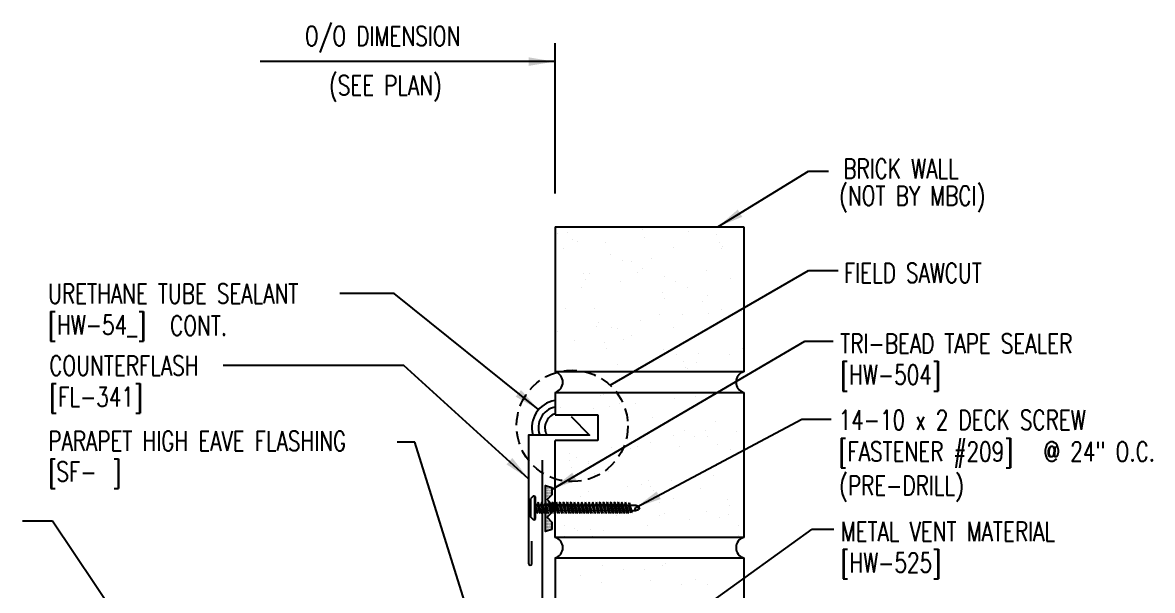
# Model space of a CAD drawing. Header units: inches. Extents: x 4.9 to 41.2, y 6.3 to 41.2.
# Drawn here: x 18.93 to 40.65, y 30.32 to 41.22 of the extents above; entities that cross this region are included whole.
import ezdxf

# ---------------------------------------------------------------- set-up
doc = ezdxf.new("R2010")
doc.units = ezdxf.units.IN
doc.header["$MEASUREMENT"] = 0
doc.linetypes.add('HIDDEN', pattern=[0.375, 0.25, -0.125])
for name, color, linetype in [('DIM', 7, 'Continuous'), ('FASTENER', 9, 'Continuous'), ('SEALANT', 8, 'Continuous'), ('TAPE', 8, 'Continuous'), ('TEXT', 2, 'Continuous'), ('TRIM', 6, 'Continuous'), ('WALL', 7, 'Continuous')]:
    doc.layers.add(name, color=color, linetype=linetype)
doc.styles.add('TEXT1', font='ROMANS.shx', dxfattribs={"width": 0.75, "height": 0.375})
doc.dimstyles.new('DETAIL$7', dxfattribs={"dimscale": 4, "dimtxt": 0.09375, "dimasz": 0.125, "dimexe": 0.0625, "dimexo": 0.125, "dimgap": 0.0625, "dimtad": 1, "dimdec": 4, "dimzin": 3, "dimdsep": 46, "dimlunit": 4, "dimtxsty": 'TEXT1', "dimblk": 'ARCHTICK', "dimcen": 0.0625, "dimclrd": 7, "dimclre": 7, "dimclrt": 2, "dimadec": 0, "dimazin": 0, "dimtfac": 0.59375, "dimtdec": 4, "dimtmove": 0, "dimatfit": 3, "dimfxl": 0, "dimfrac": 2, "dimtolj": 1, "dimtzin": 3, "dimarcsym": 0})

# ---------------------------------------------------------------- blocks, each defined once
blk = doc.blocks.new('*X4')
at = {"color": 0}
for p, q in [((-0.434, 0.135), (-0.434, 0.135)), ((-0.434, 0.123), (-0.434, 0.123)), ((-0.422, 0.141), (-0.422, 0.141)), ((-0.422, 0.129), (-0.422, 0.129)), ((-0.422, 0.117), (-0.422, 0.117)), ((-0.422, 0.105), (-0.422, 0.105)), ((-0.422, 0.094), (-0.422, 0.094)), ((-0.422, 0.082), (-0.422, 0.082)), ((-0.41, 0.135), (-0.41, 0.135)), ((-0.41, 0.123), (-0.41, 0.123)), ((-0.41, 0.111), (-0.41, 0.111)), ((-0.41, 0.1), (-0.41, 0.1)), ((-0.41, 0.088), (-0.41, 0.088)), ((-0.41, 0.076), (-0.41, 0.076)), ((-0.41, 0.064), (-0.41, 0.064)), ((-0.41, 0.053), (-0.41, 0.053)), ((-0.41, 0.041), (-0.41, 0.041)), ((-0.398, 0.141), (-0.398, 0.141)), ((-0.398, 0.129), (-0.398, 0.129)), ((-0.398, 0.117), (-0.398, 0.117)), ((-0.398, 0.105), (-0.398, 0.105)), ((-0.398, 0.094), (-0.398, 0.094)), ((-0.398, 0.082), (-0.398, 0.082)), ((-0.398, 0.07), (-0.398, 0.07)), ((-0.398, 0.059), (-0.398, 0.059)), ((-0.398, 0.047), (-0.398, 0.047)), ((-0.398, 0.035), (-0.398, 0.035)), ((-0.398, 0.023), (-0.398, 0.023)), ((-0.387, 0.135), (-0.387, 0.135)), ((-0.387, 0.123), (-0.387, 0.123)), ((-0.387, 0.111), (-0.387, 0.111)), ((-0.387, 0.1), (-0.387, 0.1)), ((-0.387, 0.088), (-0.387, 0.088)), ((-0.387, 0.076), (-0.387, 0.076)), ((-0.387, 0.064), (-0.387, 0.064)), ((-0.387, 0.053), (-0.387, 0.053)), ((-0.387, 0.041), (-0.387, 0.041)), ((-0.387, 0.029), (-0.387, 0.029)), ((-0.375, 0.141), (-0.375, 0.141)), ((-0.375, 0.129), (-0.375, 0.129)), ((-0.375, 0.117), (-0.375, 0.117)), ((-0.375, 0.105), (-0.375, 0.105)), ((-0.375, 0.094), (-0.375, 0.094)), ((-0.375, 0.082), (-0.375, 0.082)), ((-0.375, 0.07), (-0.375, 0.07)), ((-0.375, 0.059), (-0.375, 0.059)), ((-0.375, 0.047), (-0.375, 0.047)), ((-0.375, 0.035), (-0.375, 0.035)), ((-0.375, 0.023), (-0.375, 0.023)), ((-0.363, 0.135), (-0.363, 0.135)), ((-0.363, 0.123), (-0.363, 0.123)), ((-0.363, 0.111), (-0.363, 0.111)), ((-0.363, 0.1), (-0.363, 0.1)), ((-0.363, 0.088), (-0.363, 0.088)), ((-0.363, 0.076), (-0.363, 0.076)), ((-0.363, 0.064), (-0.363, 0.064)), ((-0.363, 0.053), (-0.363, 0.053)), ((-0.363, 0.041), (-0.363, 0.041)), ((-0.363, 0.029), (-0.363, 0.029)), ((-0.352, 0.141), (-0.352, 0.141)), ((-0.352, 0.129), (-0.352, 0.129)), ((-0.352, 0.117), (-0.352, 0.117)), ((-0.352, 0.105), (-0.352, 0.105)), ((-0.352, 0.094), (-0.352, 0.094)), ((-0.352, 0.082), (-0.352, 0.082)), ((-0.352, 0.07), (-0.352, 0.07)), ((-0.352, 0.059), (-0.352, 0.059)), ((-0.352, 0.047), (-0.352, 0.047)), ((-0.352, 0.035), (-0.352, 0.035)), ((-0.352, 0.023), (-0.352, 0.023)), ((-0.34, 0.135), (-0.34, 0.135)), ((-0.34, 0.123), (-0.34, 0.123)), ((-0.34, 0.111), (-0.34, 0.111)), ((-0.34, 0.1), (-0.34, 0.1)), ((-0.34, 0.088), (-0.34, 0.088)), ((-0.34, 0.076), (-0.34, 0.076)), ((-0.34, 0.064), (-0.34, 0.064)), ((-0.34, 0.053), (-0.34, 0.053)), ((-0.34, 0.041), (-0.34, 0.041)), ((-0.34, 0.029), (-0.34, 0.029)), ((-0.328, 0.141), (-0.328, 0.141)), ((-0.328, 0.129), (-0.328, 0.129)), ((-0.328, 0.117), (-0.328, 0.117)), ((-0.328, 0.105), (-0.328, 0.105)), ((-0.328, 0.094), (-0.328, 0.094)), ((-0.328, 0.082), (-0.328, 0.082)), ((-0.328, 0.07), (-0.328, 0.07)), ((-0.328, 0.059), (-0.328, 0.059)), ((-0.328, 0.047), (-0.328, 0.047)), ((-0.328, 0.035), (-0.328, 0.035)), ((-0.328, 0.023), (-0.328, 0.023)), ((-0.316, 0.135), (-0.316, 0.135)), ((-0.316, 0.123), (-0.316, 0.123)), ((-0.316, 0.111), (-0.316, 0.111)), ((-0.316, 0.1), (-0.316, 0.1)), ((-0.316, 0.088), (-0.316, 0.088)), ((-0.316, 0.076), (-0.316, 0.076)), ((-0.316, 0.064), (-0.316, 0.064)), ((-0.316, 0.053), (-0.316, 0.053)), ((-0.316, 0.041), (-0.316, 0.041)), ((-0.316, 0.029), (-0.316, 0.029)), ((-0.305, 0.141), (-0.305, 0.141)), ((-0.305, 0.129), (-0.305, 0.129)), ((-0.305, 0.117), (-0.305, 0.117)), ((-0.305, 0.105), (-0.305, 0.105)), ((-0.305, 0.094), (-0.305, 0.094)), ((-0.305, 0.082), (-0.305, 0.082)), ((-0.305, 0.07), (-0.305, 0.07)), ((-0.305, 0.059), (-0.305, 0.059)), ((-0.305, 0.047), (-0.305, 0.047)), ((-0.305, 0.035), (-0.305, 0.035)), ((-0.305, 0.023), (-0.305, 0.023)), ((-0.293, 0.135), (-0.293, 0.135)), ((-0.293, 0.123), (-0.293, 0.123)), ((-0.293, 0.111), (-0.293, 0.111)), ((-0.293, 0.1), (-0.293, 0.1)), ((-0.293, 0.088), (-0.293, 0.088)), ((-0.293, 0.076), (-0.293, 0.076)), ((-0.293, 0.064), (-0.293, 0.064)), ((-0.293, 0.053), (-0.293, 0.053)), ((-0.293, 0.041), (-0.293, 0.041)), ((-0.293, 0.029), (-0.293, 0.029)), ((-0.281, 0.141), (-0.281, 0.141)), ((-0.281, 0.129), (-0.281, 0.129)), ((-0.281, 0.117), (-0.281, 0.117)), ((-0.281, 0.105), (-0.281, 0.105)), ((-0.281, 0.094), (-0.281, 0.094)), ((-0.281, 0.082), (-0.281, 0.082)), ((-0.281, 0.07), (-0.281, 0.07)), ((-0.281, 0.059), (-0.281, 0.059)), ((-0.281, 0.047), (-0.281, 0.047)), ((-0.281, 0.035), (-0.281, 0.035)), ((-0.281, 0.023), (-0.281, 0.023)), ((-0.27, 0.135), (-0.27, 0.135)), ((-0.27, 0.123), (-0.27, 0.123)), ((-0.27, 0.111), (-0.27, 0.111)), ((-0.27, 0.1), (-0.27, 0.1)), ((-0.27, 0.088), (-0.27, 0.088)), ((-0.27, 0.076), (-0.27, 0.076)), ((-0.27, 0.064), (-0.27, 0.064)), ((-0.27, 0.053), (-0.27, 0.053)), ((-0.27, 0.041), (-0.27, 0.041)), ((-0.27, 0.029), (-0.27, 0.029)), ((-0.258, 0.141), (-0.258, 0.141)), ((-0.258, 0.129), (-0.258, 0.129)), ((-0.258, 0.117), (-0.258, 0.117)), ((-0.258, 0.105), (-0.258, 0.105)), ((-0.258, 0.094), (-0.258, 0.094)), ((-0.258, 0.082), (-0.258, 0.082)), ((-0.258, 0.07), (-0.258, 0.07)), ((-0.258, 0.059), (-0.258, 0.059)), ((-0.258, 0.047), (-0.258, 0.047)), ((-0.258, 0.035), (-0.258, 0.035)), ((-0.258, 0.023), (-0.258, 0.023)), ((-0.246, 0.135), (-0.246, 0.135)), ((-0.246, 0.123), (-0.246, 0.123)), ((-0.246, 0.111), (-0.246, 0.111)), ((-0.246, 0.1), (-0.246, 0.1)), ((-0.246, 0.088), (-0.246, 0.088)), ((-0.246, 0.076), (-0.246, 0.076)), ((-0.246, 0.064), (-0.246, 0.064)), ((-0.246, 0.053), (-0.246, 0.053)), ((-0.246, 0.041), (-0.246, 0.041)), ((-0.234, 0.141), (-0.234, 0.141)), ((-0.234, 0.129), (-0.234, 0.129)), ((-0.234, 0.117), (-0.234, 0.117)), ((-0.234, 0.105), (-0.234, 0.105)), ((-0.234, 0.094), (-0.234, 0.094)), ((-0.234, 0.082), (-0.234, 0.082)), ((-0.234, 0.07), (-0.234, 0.07)), ((-0.234, 0.059), (-0.234, 0.059)), ((-0.234, 0.047), (-0.234, 0.047)), ((-0.223, 0.135), (-0.223, 0.135)), ((-0.223, 0.123), (-0.223, 0.123)), ((-0.223, 0.111), (-0.223, 0.111)), ((-0.223, 0.1), (-0.223, 0.1)), ((-0.223, 0.088), (-0.223, 0.088)), ((-0.223, 0.076), (-0.223, 0.076)), ((-0.223, 0.064), (-0.223, 0.064)), ((-0.211, 0.141), (-0.211, 0.141)), ((-0.211, 0.129), (-0.211, 0.129)), ((-0.211, 0.117), (-0.211, 0.117)), ((-0.211, 0.105), (-0.211, 0.105)), ((-0.211, 0.094), (-0.211, 0.094)), ((-0.211, 0.082), (-0.211, 0.082)), ((-0.211, 0.07), (-0.211, 0.07)), ((-0.199, 0.135), (-0.199, 0.135)), ((-0.199, 0.123), (-0.199, 0.123)), ((-0.199, 0.111), (-0.199, 0.111)), ((-0.199, 0.1), (-0.199, 0.1)), ((-0.199, 0.088), (-0.199, 0.088)), ((-0.188, 0.141), (-0.188, 0.141)), ((-0.188, 0.129), (-0.188, 0.129)), ((-0.188, 0.117), (-0.188, 0.117)), ((-0.188, 0.105), (-0.188, 0.105)), ((-0.188, 0.094), (-0.188, 0.094)), ((-0.176, 0.135), (-0.176, 0.135)), ((-0.176, 0.123), (-0.176, 0.123)), ((-0.176, 0.111), (-0.176, 0.111)), ((-0.164, 0.141), (-0.164, 0.141)), ((-0.164, 0.129), (-0.164, 0.129)), ((-0.164, 0.117), (-0.164, 0.117)), ((-0.164, 0.105), (-0.164, 0.105)), ((-0.152, 0.135), (-0.152, 0.135)), ((-0.152, 0.123), (-0.152, 0.123)), ((-0.152, 0.111), (-0.152, 0.111)), ((-0.152, 0.1), (-0.152, 0.1)), ((-0.141, 0.141), (-0.141, 0.141)), ((-0.141, 0.129), (-0.141, 0.129)), ((-0.141, 0.117), (-0.141, 0.117)), ((-0.141, 0.105), (-0.141, 0.105)), ((-0.141, 0.094), (-0.141, 0.094)), ((-0.141, 0.082), (-0.141, 0.082)), ((-0.129, 0.135), (-0.129, 0.135)), ((-0.129, 0.123), (-0.129, 0.123)), ((-0.129, 0.111), (-0.129, 0.111)), ((-0.129, 0.1), (-0.129, 0.1)), ((-0.129, 0.088), (-0.129, 0.088)), ((-0.129, 0.076), (-0.129, 0.076)), ((-0.117, 0.141), (-0.117, 0.141)), ((-0.117, 0.129), (-0.117, 0.129)), ((-0.117, 0.117), (-0.117, 0.117)), ((-0.117, 0.105), (-0.117, 0.105)), ((-0.117, 0.094), (-0.117, 0.094)), ((-0.117, 0.082), (-0.117, 0.082)), ((-0.117, 0.07), (-0.117, 0.07)), ((-0.117, 0.059), (-0.117, 0.059)), ((-0.105, 0.135), (-0.105, 0.135)), ((-0.105, 0.123), (-0.105, 0.123)), ((-0.105, 0.111), (-0.105, 0.111)), ((-0.105, 0.1), (-0.105, 0.1)), ((-0.105, 0.088), (-0.105, 0.088)), ((-0.105, 0.076), (-0.105, 0.076)), ((-0.105, 0.064), (-0.105, 0.064)), ((-0.105, 0.053), (-0.105, 0.053)), ((-0.094, 0.141), (-0.094, 0.141)), ((-0.094, 0.129), (-0.094, 0.129)), ((-0.094, 0.117), (-0.094, 0.117)), ((-0.094, 0.105), (-0.094, 0.105)), ((-0.094, 0.094), (-0.094, 0.094)), ((-0.094, 0.082), (-0.094, 0.082)), ((-0.094, 0.07), (-0.094, 0.07)), ((-0.094, 0.059), (-0.094, 0.059)), ((-0.094, 0.047), (-0.094, 0.047)), ((-0.094, 0.035), (-0.094, 0.035)), ((-0.082, 0.135), (-0.082, 0.135)), ((-0.082, 0.123), (-0.082, 0.123)), ((-0.082, 0.111), (-0.082, 0.111)), ((-0.082, 0.1), (-0.082, 0.1)), ((-0.082, 0.088), (-0.082, 0.088)), ((-0.082, 0.076), (-0.082, 0.076)), ((-0.082, 0.064), (-0.082, 0.064)), ((-0.082, 0.053), (-0.082, 0.053)), ((-0.082, 0.041), (-0.082, 0.041)), ((-0.082, 0.029), (-0.082, 0.029)), ((-0.07, 0.141), (-0.07, 0.141)), ((-0.07, 0.129), (-0.07, 0.129)), ((-0.07, 0.117), (-0.07, 0.117)), ((-0.07, 0.105), (-0.07, 0.105)), ((-0.07, 0.094), (-0.07, 0.094)), ((-0.07, 0.082), (-0.07, 0.082)), ((-0.07, 0.07), (-0.07, 0.07)), ((-0.07, 0.059), (-0.07, 0.059)), ((-0.07, 0.047), (-0.07, 0.047)), ((-0.07, 0.035), (-0.07, 0.035)), ((-0.07, 0.023), (-0.07, 0.023)), ((-0.059, 0.135), (-0.059, 0.135)), ((-0.059, 0.123), (-0.059, 0.123)), ((-0.059, 0.111), (-0.059, 0.111)), ((-0.059, 0.1), (-0.059, 0.1)), ((-0.059, 0.088), (-0.059, 0.088)), ((-0.059, 0.076), (-0.059, 0.076)), ((-0.059, 0.064), (-0.059, 0.064)), ((-0.059, 0.053), (-0.059, 0.053)), ((-0.059, 0.041), (-0.059, 0.041)), ((-0.059, 0.029), (-0.059, 0.029)), ((-0.047, 0.141), (-0.047, 0.141)), ((-0.047, 0.129), (-0.047, 0.129)), ((-0.047, 0.117), (-0.047, 0.117)), ((-0.047, 0.105), (-0.047, 0.105)), ((-0.047, 0.094), (-0.047, 0.094)), ((-0.047, 0.082), (-0.047, 0.082)), ((-0.047, 0.07), (-0.047, 0.07)), ((-0.047, 0.059), (-0.047, 0.059)), ((-0.047, 0.047), (-0.047, 0.047)), ((-0.047, 0.035), (-0.047, 0.035)), ((-0.047, 0.023), (-0.047, 0.023)), ((-0.035, 0.135), (-0.035, 0.135)), ((-0.035, 0.123), (-0.035, 0.123)), ((-0.035, 0.111), (-0.035, 0.111)), ((-0.035, 0.1), (-0.035, 0.1)), ((-0.035, 0.088), (-0.035, 0.088)), ((-0.035, 0.076), (-0.035, 0.076)), ((-0.035, 0.064), (-0.035, 0.064)), ((-0.035, 0.053), (-0.035, 0.053)), ((-0.035, 0.041), (-0.035, 0.041)), ((-0.035, 0.029), (-0.035, 0.029)), ((-0.023, 0.141), (-0.023, 0.141)), ((-0.023, 0.129), (-0.023, 0.129)), ((-0.023, 0.117), (-0.023, 0.117)), ((-0.023, 0.105), (-0.023, 0.105)), ((-0.023, 0.094), (-0.023, 0.094)), ((-0.023, 0.082), (-0.023, 0.082)), ((-0.023, 0.07), (-0.023, 0.07)), ((-0.023, 0.059), (-0.023, 0.059)), ((-0.023, 0.047), (-0.023, 0.047)), ((-0.023, 0.035), (-0.023, 0.035)), ((-0.023, 0.023), (-0.023, 0.023)), ((-0.012, 0.135), (-0.012, 0.135)), ((-0.012, 0.123), (-0.012, 0.123)), ((-0.012, 0.111), (-0.012, 0.111)), ((-0.012, 0.1), (-0.012, 0.1)), ((-0.012, 0.088), (-0.012, 0.088)), ((-0.012, 0.076), (-0.012, 0.076)), ((-0.012, 0.064), (-0.012, 0.064)), ((-0.012, 0.053), (-0.012, 0.053)), ((-0.012, 0.041), (-0.012, 0.041)), ((-0.012, 0.029), (-0.012, 0.029)), ((0, 0.141), (0, 0.141)), ((0, 0.129), (0, 0.129)), ((0, 0.117), (0, 0.117)), ((0, 0.105), (0, 0.105)), ((0, 0.094), (0, 0.094)), ((0, 0.082), (0, 0.082)), ((0, 0.07), (0, 0.07)), ((0, 0.059), (0, 0.059)), ((0, 0.047), (0, 0.047)), ((0, 0.035), (0, 0.035)), ((0, 0.023), (0, 0.023)), ((0.012, 0.135), (0.012, 0.135)), ((0.012, 0.123), (0.012, 0.123)), ((0.012, 0.111), (0.012, 0.111)), ((0.012, 0.1), (0.012, 0.1)), ((0.012, 0.088), (0.012, 0.088)), ((0.012, 0.076), (0.012, 0.076)), ((0.012, 0.064), (0.012, 0.064)), ((0.012, 0.053), (0.012, 0.053)), ((0.012, 0.041), (0.012, 0.041)), ((0.012, 0.029), (0.012, 0.029)), ((0.023, 0.141), (0.023, 0.141)), ((0.023, 0.129), (0.023, 0.129)), ((0.023, 0.117), (0.023, 0.117)), ((0.023, 0.105), (0.023, 0.105)), ((0.023, 0.094), (0.023, 0.094)), ((0.023, 0.082), (0.023, 0.082)), ((0.023, 0.07), (0.023, 0.07)), ((0.023, 0.059), (0.023, 0.059)), ((0.023, 0.047), (0.023, 0.047)), ((0.023, 0.035), (0.023, 0.035)), ((0.023, 0.023), (0.023, 0.023)), ((0.035, 0.135), (0.035, 0.135)), ((0.035, 0.123), (0.035, 0.123)), ((0.035, 0.111), (0.035, 0.111)), ((0.035, 0.1), (0.035, 0.1)), ((0.035, 0.088), (0.035, 0.088)), ((0.035, 0.076), (0.035, 0.076)), ((0.035, 0.064), (0.035, 0.064)), ((0.035, 0.053), (0.035, 0.053)), ((0.035, 0.041), (0.035, 0.041)), ((0.035, 0.029), (0.035, 0.029)), ((0.047, 0.141), (0.047, 0.141)), ((0.047, 0.129), (0.047, 0.129)), ((0.047, 0.117), (0.047, 0.117)), ((0.047, 0.105), (0.047, 0.105)), ((0.047, 0.094), (0.047, 0.094)), ((0.047, 0.082), (0.047, 0.082)), ((0.047, 0.07), (0.047, 0.07)), ((0.047, 0.059), (0.047, 0.059)), ((0.047, 0.047), (0.047, 0.047)), ((0.047, 0.035), (0.047, 0.035)), ((0.047, 0.023), (0.047, 0.023)), ((0.059, 0.135), (0.059, 0.135)), ((0.059, 0.123), (0.059, 0.123)), ((0.059, 0.111), (0.059, 0.111)), ((0.059, 0.1), (0.059, 0.1)), ((0.059, 0.088), (0.059, 0.088)), ((0.059, 0.076), (0.059, 0.076)), ((0.059, 0.064), (0.059, 0.064)), ((0.059, 0.053), (0.059, 0.053)), ((0.059, 0.041), (0.059, 0.041)), ((0.059, 0.029), (0.059, 0.029)), ((0.07, 0.141), (0.07, 0.141)), ((0.07, 0.129), (0.07, 0.129)), ((0.07, 0.117), (0.07, 0.117)), ((0.07, 0.105), (0.07, 0.105)), ((0.07, 0.094), (0.07, 0.094)), ((0.07, 0.082), (0.07, 0.082)), ((0.07, 0.07), (0.07, 0.07)), ((0.07, 0.059), (0.07, 0.059)), ((0.07, 0.047), (0.07, 0.047)), ((0.07, 0.035), (0.07, 0.035)), ((0.07, 0.023), (0.07, 0.023)), ((0.082, 0.135), (0.082, 0.135)), ((0.082, 0.123), (0.082, 0.123)), ((0.082, 0.111), (0.082, 0.111)), ((0.082, 0.1), (0.082, 0.1)), ((0.082, 0.088), (0.082, 0.088)), ((0.082, 0.076), (0.082, 0.076)), ((0.082, 0.064), (0.082, 0.064)), ((0.082, 0.053), (0.082, 0.053)), ((0.082, 0.041), (0.082, 0.041)), ((0.082, 0.029), (0.082, 0.029)), ((0.094, 0.141), (0.094, 0.141)), ((0.094, 0.129), (0.094, 0.129)), ((0.094, 0.117), (0.094, 0.117)), ((0.094, 0.105), (0.094, 0.105)), ((0.094, 0.094), (0.094, 0.094)), ((0.094, 0.082), (0.094, 0.082)), ((0.094, 0.07), (0.094, 0.07)), ((0.094, 0.059), (0.094, 0.059)), ((0.094, 0.047), (0.094, 0.047)), ((0.094, 0.035), (0.094, 0.035)), ((0.105, 0.135), (0.105, 0.135)), ((0.105, 0.123), (0.105, 0.123)), ((0.105, 0.111), (0.105, 0.111)), ((0.105, 0.1), (0.105, 0.1)), ((0.105, 0.088), (0.105, 0.088)), ((0.105, 0.076), (0.105, 0.076)), ((0.105, 0.064), (0.105, 0.064)), ((0.105, 0.053), (0.105, 0.053)), ((0.117, 0.141), (0.117, 0.141)), ((0.117, 0.129), (0.117, 0.129)), ((0.117, 0.117), (0.117, 0.117)), ((0.117, 0.105), (0.117, 0.105)), ((0.117, 0.094), (0.117, 0.094)), ((0.117, 0.082), (0.117, 0.082)), ((0.117, 0.07), (0.117, 0.07)), ((0.117, 0.059), (0.117, 0.059)), ((0.129, 0.135), (0.129, 0.135)), ((0.129, 0.123), (0.129, 0.123)), ((0.129, 0.111), (0.129, 0.111)), ((0.129, 0.1), (0.129, 0.1)), ((0.129, 0.088), (0.129, 0.088)), ((0.129, 0.076), (0.129, 0.076)), ((0.141, 0.141), (0.141, 0.141)), ((0.141, 0.129), (0.141, 0.129)), ((0.141, 0.117), (0.141, 0.117)), ((0.141, 0.105), (0.141, 0.105)), ((0.141, 0.094), (0.141, 0.094)), ((0.141, 0.082), (0.141, 0.082)), ((0.152, 0.135), (0.152, 0.135)), ((0.152, 0.123), (0.152, 0.123)), ((0.152, 0.111), (0.152, 0.111)), ((0.152, 0.1), (0.152, 0.1)), ((0.164, 0.141), (0.164, 0.141)), ((0.164, 0.129), (0.164, 0.129)), ((0.164, 0.117), (0.164, 0.117)), ((0.164, 0.105), (0.164, 0.105)), ((0.176, 0.135), (0.176, 0.135)), ((0.176, 0.123), (0.176, 0.123)), ((0.176, 0.111), (0.176, 0.111)), ((0.188, 0.141), (0.188, 0.141)), ((0.188, 0.129), (0.188, 0.129)), ((0.188, 0.117), (0.188, 0.117)), ((0.188, 0.105), (0.188, 0.105)), ((0.188, 0.094), (0.188, 0.094)), ((0.199, 0.135), (0.199, 0.135)), ((0.199, 0.123), (0.199, 0.123)), ((0.199, 0.111), (0.199, 0.111)), ((0.199, 0.1), (0.199, 0.1)), ((0.199, 0.088), (0.199, 0.088)), ((0.211, 0.141), (0.211, 0.141)), ((0.211, 0.129), (0.211, 0.129)), ((0.211, 0.117), (0.211, 0.117)), ((0.211, 0.105), (0.211, 0.105)), ((0.211, 0.094), (0.211, 0.094)), ((0.211, 0.082), (0.211, 0.082)), ((0.211, 0.07), (0.211, 0.07)), ((0.223, 0.135), (0.223, 0.135)), ((0.223, 0.123), (0.223, 0.123)), ((0.223, 0.111), (0.223, 0.111)), ((0.223, 0.1), (0.223, 0.1)), ((0.223, 0.088), (0.223, 0.088)), ((0.223, 0.076), (0.223, 0.076)), ((0.223, 0.064), (0.223, 0.064)), ((0.234, 0.141), (0.234, 0.141)), ((0.234, 0.129), (0.234, 0.129)), ((0.234, 0.117), (0.234, 0.117)), ((0.234, 0.105), (0.234, 0.105)), ((0.234, 0.094), (0.234, 0.094)), ((0.234, 0.082), (0.234, 0.082)), ((0.234, 0.07), (0.234, 0.07)), ((0.234, 0.059), (0.234, 0.059)), ((0.234, 0.047), (0.234, 0.047)), ((0.246, 0.135), (0.246, 0.135)), ((0.246, 0.123), (0.246, 0.123)), ((0.246, 0.111), (0.246, 0.111)), ((0.246, 0.1), (0.246, 0.1)), ((0.246, 0.088), (0.246, 0.088)), ((0.246, 0.076), (0.246, 0.076)), ((0.246, 0.064), (0.246, 0.064)), ((0.246, 0.053), (0.246, 0.053)), ((0.246, 0.041), (0.246, 0.041)), ((0.258, 0.141), (0.258, 0.141)), ((0.258, 0.129), (0.258, 0.129)), ((0.258, 0.117), (0.258, 0.117)), ((0.258, 0.105), (0.258, 0.105)), ((0.258, 0.094), (0.258, 0.094)), ((0.258, 0.082), (0.258, 0.082)), ((0.258, 0.07), (0.258, 0.07)), ((0.258, 0.059), (0.258, 0.059)), ((0.258, 0.047), (0.258, 0.047)), ((0.258, 0.035), (0.258, 0.035)), ((0.258, 0.023), (0.258, 0.023)), ((0.27, 0.135), (0.27, 0.135)), ((0.27, 0.123), (0.27, 0.123)), ((0.27, 0.111), (0.27, 0.111)), ((0.27, 0.1), (0.27, 0.1)), ((0.27, 0.088), (0.27, 0.088)), ((0.27, 0.076), (0.27, 0.076)), ((0.27, 0.064), (0.27, 0.064)), ((0.27, 0.053), (0.27, 0.053)), ((0.27, 0.041), (0.27, 0.041)), ((0.27, 0.029), (0.27, 0.029)), ((0.281, 0.141), (0.281, 0.141)), ((0.281, 0.129), (0.281, 0.129)), ((0.281, 0.117), (0.281, 0.117)), ((0.281, 0.105), (0.281, 0.105)), ((0.281, 0.094), (0.281, 0.094)), ((0.281, 0.082), (0.281, 0.082)), ((0.281, 0.07), (0.281, 0.07)), ((0.281, 0.059), (0.281, 0.059)), ((0.281, 0.047), (0.281, 0.047)), ((0.281, 0.035), (0.281, 0.035)), ((0.281, 0.023), (0.281, 0.023)), ((0.293, 0.135), (0.293, 0.135)), ((0.293, 0.123), (0.293, 0.123)), ((0.293, 0.111), (0.293, 0.111)), ((0.293, 0.1), (0.293, 0.1)), ((0.293, 0.088), (0.293, 0.088)), ((0.293, 0.076), (0.293, 0.076)), ((0.293, 0.064), (0.293, 0.064)), ((0.293, 0.053), (0.293, 0.053)), ((0.293, 0.041), (0.293, 0.041)), ((0.293, 0.029), (0.293, 0.029)), ((0.305, 0.141), (0.305, 0.141)), ((0.305, 0.129), (0.305, 0.129)), ((0.305, 0.117), (0.305, 0.117)), ((0.305, 0.105), (0.305, 0.105)), ((0.305, 0.094), (0.305, 0.094)), ((0.305, 0.082), (0.305, 0.082)), ((0.305, 0.07), (0.305, 0.07)), ((0.305, 0.059), (0.305, 0.059)), ((0.305, 0.047), (0.305, 0.047)), ((0.305, 0.035), (0.305, 0.035)), ((0.305, 0.023), (0.305, 0.023)), ((0.316, 0.135), (0.316, 0.135)), ((0.316, 0.123), (0.316, 0.123)), ((0.316, 0.111), (0.316, 0.111)), ((0.316, 0.1), (0.316, 0.1)), ((0.316, 0.088), (0.316, 0.088)), ((0.316, 0.076), (0.316, 0.076)), ((0.316, 0.064), (0.316, 0.064)), ((0.316, 0.053), (0.316, 0.053)), ((0.316, 0.041), (0.316, 0.041)), ((0.316, 0.029), (0.316, 0.029)), ((0.328, 0.141), (0.328, 0.141)), ((0.328, 0.129), (0.328, 0.129)), ((0.328, 0.117), (0.328, 0.117)), ((0.328, 0.105), (0.328, 0.105)), ((0.328, 0.094), (0.328, 0.094)), ((0.328, 0.082), (0.328, 0.082)), ((0.328, 0.07), (0.328, 0.07)), ((0.328, 0.059), (0.328, 0.059)), ((0.328, 0.047), (0.328, 0.047)), ((0.328, 0.035), (0.328, 0.035)), ((0.328, 0.023), (0.328, 0.023)), ((0.34, 0.135), (0.34, 0.135)), ((0.34, 0.123), (0.34, 0.123)), ((0.34, 0.111), (0.34, 0.111)), ((0.34, 0.1), (0.34, 0.1)), ((0.34, 0.088), (0.34, 0.088)), ((0.34, 0.076), (0.34, 0.076)), ((0.34, 0.064), (0.34, 0.064)), ((0.34, 0.053), (0.34, 0.053)), ((0.34, 0.041), (0.34, 0.041)), ((0.34, 0.029), (0.34, 0.029)), ((0.352, 0.141), (0.352, 0.141)), ((0.352, 0.129), (0.352, 0.129)), ((0.352, 0.117), (0.352, 0.117)), ((0.352, 0.105), (0.352, 0.105)), ((0.352, 0.094), (0.352, 0.094)), ((0.352, 0.082), (0.352, 0.082)), ((0.352, 0.07), (0.352, 0.07)), ((0.352, 0.059), (0.352, 0.059)), ((0.352, 0.047), (0.352, 0.047)), ((0.352, 0.035), (0.352, 0.035)), ((0.352, 0.023), (0.352, 0.023)), ((0.363, 0.135), (0.363, 0.135)), ((0.363, 0.123), (0.363, 0.123)), ((0.363, 0.111), (0.363, 0.111)), ((0.363, 0.1), (0.363, 0.1)), ((0.363, 0.088), (0.363, 0.088)), ((0.363, 0.076), (0.363, 0.076)), ((0.363, 0.064), (0.363, 0.064)), ((0.363, 0.053), (0.363, 0.053)), ((0.363, 0.041), (0.363, 0.041)), ((0.363, 0.029), (0.363, 0.029)), ((0.375, 0.141), (0.375, 0.141)), ((0.375, 0.129), (0.375, 0.129)), ((0.375, 0.117), (0.375, 0.117)), ((0.375, 0.105), (0.375, 0.105)), ((0.375, 0.094), (0.375, 0.094)), ((0.375, 0.082), (0.375, 0.082)), ((0.375, 0.07), (0.375, 0.07)), ((0.375, 0.059), (0.375, 0.059)), ((0.375, 0.047), (0.375, 0.047)), ((0.375, 0.035), (0.375, 0.035)), ((0.375, 0.023), (0.375, 0.023)), ((0.387, 0.135), (0.387, 0.135)), ((0.387, 0.123), (0.387, 0.123)), ((0.387, 0.111), (0.387, 0.111)), ((0.387, 0.1), (0.387, 0.1)), ((0.387, 0.088), (0.387, 0.088)), ((0.387, 0.076), (0.387, 0.076)), ((0.387, 0.064), (0.387, 0.064)), ((0.387, 0.053), (0.387, 0.053)), ((0.387, 0.041), (0.387, 0.041)), ((0.387, 0.029), (0.387, 0.029)), ((0.398, 0.141), (0.398, 0.141)), ((0.398, 0.129), (0.398, 0.129)), ((0.398, 0.117), (0.398, 0.117)), ((0.398, 0.105), (0.398, 0.105)), ((0.398, 0.094), (0.398, 0.094)), ((0.398, 0.082), (0.398, 0.082)), ((0.398, 0.07), (0.398, 0.07)), ((0.398, 0.059), (0.398, 0.059)), ((0.398, 0.047), (0.398, 0.047)), ((0.398, 0.035), (0.398, 0.035)), ((0.398, 0.023), (0.398, 0.023)), ((0.41, 0.135), (0.41, 0.135)), ((0.41, 0.123), (0.41, 0.123)), ((0.41, 0.111), (0.41, 0.111)), ((0.41, 0.1), (0.41, 0.1)), ((0.41, 0.088), (0.41, 0.088)), ((0.41, 0.076), (0.41, 0.076)), ((0.41, 0.064), (0.41, 0.064)), ((0.41, 0.053), (0.41, 0.053)), ((0.41, 0.041), (0.41, 0.041)), ((0.422, 0.141), (0.422, 0.141)), ((0.422, 0.129), (0.422, 0.129)), ((0.422, 0.117), (0.422, 0.117)), ((0.422, 0.105), (0.422, 0.105)), ((0.422, 0.094), (0.422, 0.094)), ((0.422, 0.082), (0.422, 0.082)), ((0.434, 0.135), (0.434, 0.135)), ((0.434, 0.123), (0.434, 0.123))]:
    blk.add_line(p, q, dxfattribs=at)
blk = doc.blocks.new('MB_DBTAP')
at = {"layer": 'TAPE', "color": 9}
blk.add_lwpolyline([(-0.403, 0.018), (-0.442, 0.141), (0.442, 0.141), (0.403, 0.018), (0.26, 0.018), (0.17, 0.109), (0.079, 0.018), (0, 0.018), (-0.079, 0.018), (-0.17, 0.109), (-0.26, 0.018)], close=True, dxfattribs=at)
at = {"layer": 'TAPE', "color": 251}
blk.add_blockref('*X4', (0, 0), dxfattribs=at)
blk = doc.blocks.new('_ArchTick')
at = {"color": 0, "linetype": 'ByBlock', "const_width": 0.15}
blk.add_lwpolyline([(-0.5, -0.5), (0.5, 0.5)], dxfattribs=at)
blk = doc.blocks.new('A$C7D392131')
at = {"layer": 'WALL'}
for p, q in [((-12.651, 0), (-12.651, -2.715)), ((-12.651, 0), (-12.651, -2.786)), ((-9.026, 0), (-9.026, -2.786)), ((-9.026, -2.786), (-12.651, -2.786)), ((-12.651, -3.18), (-9.026, -3.18)), ((-12.651, -3.18), (-12.651, -3.614)), ((-9.026, -3.18), (-9.026, -5.966)), ((-12.651, -3.614), (-11.834, -3.614)), ((-11.834, -3.614), (-11.834, -4.103)), ((-12.651, -5.966), (-12.651, -4.103)), ((-11.834, -4.103), (-12.651, -4.103)), ((-9.026, -5.966), (-12.651, -5.966)), ((-12.651, -6.36), (-9.026, -6.36)), ((-12.651, -6.36), (-12.651, -9.146)), ((-9.026, -6.36), (-9.026, -9.146))]:
    blk.add_line(p, q, dxfattribs=at)
at = {"layer": 'WALL', "linetype": 'Continuous'}
for p, q in [((-12.608, -0.121), (-12.608, -0.121)), ((-12.411, -0.104), (-12.411, -0.104)), ((-10.973, -0.054), (-10.973, -0.054)), ((-10.939, -0.208), (-10.939, -0.208)), ((-10.096, -0.097), (-10.096, -0.097)), ((-9.55, -0.148), (-9.55, -0.148)), ((-9.503, -0.018), (-9.503, -0.018)), ((-12.498, -0.413), (-12.498, -0.413)), ((-12.317, -0.246), (-12.317, -0.246)), ((-12.229, -0.278), (-12.229, -0.278)), ((-11.693, -0.307), (-11.693, -0.307)), ((-10.369, -0.392), (-10.369, -0.392)), ((-9.49, -0.307), (-9.49, -0.307)), ((-9.452, -0.426), (-9.452, -0.426)), ((-9.435, -0.37), (-9.435, -0.37)), ((-11.597, -0.54), (-11.597, -0.54)), ((-11.354, -0.641), (-11.354, -0.641)), ((-10.796, -0.617), (-10.796, -0.617)), ((-11.176, -0.658), (-11.176, -0.658)), ((-10.975, -0.798), (-10.975, -0.798)), ((-9.745, -0.841), (-9.745, -0.841)), ((-12.114, -0.889), (-12.114, -0.889)), ((-12.077, -1.009), (-12.077, -1.009)), ((-11.995, -0.902), (-11.995, -0.902)), ((-11.393, -1.058), (-11.393, -1.058)), ((-11.061, -0.88), (-11.061, -0.88)), ((-10.551, -0.947), (-10.551, -0.947)), ((-10.342, -1.06), (-10.342, -1.06)), ((-9.275, -0.989), (-9.275, -0.989)), ((-12.147, -1.157), (-12.147, -1.157)), ((-10.593, -1.261), (-10.593, -1.261)), ((-10.1, -1.16), (-10.1, -1.16)), ((-10.555, -1.38), (-10.555, -1.38)), ((-9.826, -1.434), (-9.826, -1.434)), ((-9.721, -1.317), (-9.721, -1.317)), ((-12.447, -1.577), (-12.447, -1.577)), ((-11.899, -1.571), (-11.899, -1.571)), ((-10.645, -1.678), (-10.645, -1.678)), ((-10.2, -1.691), (-10.2, -1.691)), ((-9.711, -1.656), (-9.711, -1.656)), ((-9.446, -1.592), (-9.446, -1.592)), ((-9.088, -1.579), (-9.088, -1.579)), ((-9.072, -1.632), (-9.072, -1.632)), ((-11.848, -1.908), (-11.848, -1.908)), ((-11.814, -1.839), (-11.814, -1.839)), ((-11.572, -1.94), (-11.572, -1.94)), ((-11.453, -1.944), (-11.453, -1.944)), ((-11.005, -1.797), (-11.005, -1.797)), ((-10.378, -1.943), (-10.378, -1.943)), ((-9.034, -1.751), (-9.034, -1.751)), ((-12.601, -2.007), (-12.601, -2.007)), ((-11.337, -2.166), (-11.337, -2.166)), ((-11.193, -2.097), (-11.193, -2.097)), ((-12.272, -2.188), (-12.272, -2.188)), ((-11.696, -2.215), (-11.696, -2.215)), ((-11.659, -2.334), (-11.659, -2.334)), ((-10.56, -2.359), (-10.56, -2.359)), ((-9.058, -2.331), (-9.058, -2.331)), ((-10.654, -2.541), (-10.654, -2.541)), ((-10.318, -2.459), (-10.318, -2.459)), ((-10.175, -2.586), (-10.175, -2.586)), ((-9.901, -2.442), (-9.901, -2.442)), ((-9.295, -2.454), (-9.295, -2.454)), ((-12.302, -2.758), (-12.302, -2.758)), ((-11.46, -2.647), (-11.46, -2.647)), ((-10.137, -2.706), (-10.137, -2.706)), ((-10.103, -2.72), (-10.103, -2.72)), ((-9.939, -2.616), (-9.939, -2.616)), ((-11.789, -3.239), (-11.789, -3.239)), ((-11.729, -3.23), (-11.729, -3.23)), ((-9.512, -3.181), (-9.512, -3.181)), ((-12.548, -3.474), (-12.548, -3.474)), ((-11.614, -3.452), (-11.614, -3.452)), ((-11.411, -3.396), (-11.411, -3.396)), ((-11.108, -3.391), (-11.108, -3.391)), ((-10.355, -3.292), (-10.355, -3.292)), ((-9.96, -3.268), (-9.96, -3.268)), ((-11.914, -3.497), (-11.914, -3.497)), ((-11.278, -3.541), (-11.278, -3.541)), ((-11.241, -3.66), (-11.241, -3.66)), ((-10.778, -3.658), (-10.778, -3.658)), ((-10.535, -3.758), (-10.535, -3.758)), ((-9.572, -3.74), (-9.572, -3.74)), ((-10.379, -4.006), (-10.379, -4.006)), ((-10.156, -3.915), (-10.156, -3.915)), ((-9.967, -4.031), (-9.967, -4.031)), ((-9.757, -3.912), (-9.757, -3.912)), ((-9.719, -4.031), (-9.719, -4.031)), ((-9.161, -3.925), (-9.161, -3.925)), ((-11.563, -4.241), (-11.563, -4.241)), ((-11.198, -4.25), (-11.198, -4.25)), ((-11.063, -4.223), (-11.063, -4.223)), ((-10.809, -4.142), (-10.809, -4.142)), ((-10.264, -4.228), (-10.264, -4.228)), ((-9.524, -4.177), (-9.524, -4.177)), ((-9.281, -4.278), (-9.281, -4.278)), ((-12.381, -4.495), (-12.381, -4.495)), ((-12.368, -4.347), (-12.368, -4.347)), ((-12.25, -4.438), (-12.25, -4.438)), ((-12.007, -4.538), (-12.007, -4.538)), ((-12.005, -4.517), (-12.005, -4.517)), ((-12.344, -4.614), (-12.344, -4.614)), ((-11.89, -4.738), (-11.89, -4.738)), ((-11.628, -4.695), (-11.628, -4.695)), ((-9.616, -4.775), (-9.616, -4.775)), ((-9.542, -4.594), (-9.542, -4.594)), ((-11.264, -4.992), (-11.264, -4.992)), ((-10.996, -4.957), (-10.996, -4.957)), ((-10.86, -4.866), (-10.86, -4.866)), ((-10.823, -4.986), (-10.823, -4.986)), ((-10.421, -4.881), (-10.421, -4.881)), ((-9.029, -4.783), (-9.029, -4.783)), ((-12.166, -5.177), (-12.166, -5.177)), ((-12.017, -5.091), (-12.017, -5.091)), ((-10.753, -5.057), (-10.753, -5.057)), ((-9.848, -5.027), (-9.848, -5.027)), ((-10.655, -5.293), (-10.655, -5.293)), ((-10.374, -5.214), (-10.374, -5.214)), ((-9.339, -5.238), (-9.339, -5.238)), ((-9.302, -5.357), (-9.302, -5.357)), ((-11.474, -5.537), (-11.474, -5.537)), ((-10.645, -5.548), (-10.645, -5.548)), ((-10.54, -5.514), (-10.54, -5.514)), ((-10.07, -5.625), (-10.07, -5.625)), ((-9.741, -5.476), (-9.741, -5.476)), ((-9.499, -5.577), (-9.499, -5.577)), ((-9.316, -5.526), (-9.316, -5.526)), ((-12.467, -5.737), (-12.467, -5.737)), ((-12.282, -5.803), (-12.282, -5.803)), ((-12.225, -5.837), (-12.225, -5.837)), ((-11.963, -5.82), (-11.963, -5.82)), ((-11.718, -5.842), (-11.718, -5.842)), ((-10.876, -5.731), (-10.876, -5.731)), ((-9.12, -5.734), (-9.12, -5.734)), ((-12.472, -5.941), (-12.472, -5.941)), ((-11.926, -5.94), (-11.926, -5.94)), ((-9.124, -5.92), (-9.124, -5.92)), ((-11.748, -6.502), (-11.748, -6.502)), ((-10.592, -6.513), (-10.592, -6.513)), ((-10.524, -6.475), (-10.524, -6.475)), ((-9.771, -6.376), (-9.771, -6.376)), ((-12.173, -6.692), (-12.173, -6.692)), ((-11.33, -6.581), (-11.33, -6.581)), ((-10.932, -6.579), (-10.932, -6.579)), ((-11.751, -6.823), (-11.751, -6.823)), ((-10.816, -6.801), (-10.816, -6.801)), ((-10.227, -6.874), (-10.227, -6.874)), ((-9.959, -6.776), (-9.959, -6.776)), ((-9.717, -6.876), (-9.717, -6.876))]:
    blk.add_line(p, q, dxfattribs=at)
at = {"layer": 'WALL'}
for centre, start, end in [((-12.708, -2.983), 286.0665, 73.9335), ((-8.969, -2.983), 106.0665, 253.9335), ((-12.708, -6.163), 286.0665, 73.9335), ((-8.969, -6.163), 106.0665, 253.9335)]:
    blk.add_arc(centre, 0.205, start, end, dxfattribs=at)
blk = doc.blocks.new('A$C77364788')
at = {"layer": 'WALL'}
blk.add_line((-11.622, 0), (-7.997, 0), dxfattribs=at)
blk.add_blockref('A$C7D392131', (1.029, 0), dxfattribs=at)
blk = doc.blocks.new('df2')
at = {"layer": 'FASTENER'}
for p, q in [((-0.228, 0.073), (-0.178, 0.126)), ((-0.228, 0.073), (-0.228, 0.056)), ((-0.228, 0.056), (-0.204, 0.037)), ((0.228, 0.056), (-0.228, 0.056)), ((-0.204, 0.037), (0.204, 0.037)), ((-0.178, 0.126), (0.178, 0.126)), ((-0.107, 0.015), (-0.032, 0.037)), ((-0.08, 0), (-0.107, 0.015)), ((-0.08, 0), (0.05, 0.037)), ((-0.051, 0.037), (-0.051, 0.031)), ((-0.051, 0.008), (-0.051, -0.039)), ((0.051, 0.037), (0.051, -0.009)), ((0.228, 0.073), (0.178, 0.126)), ((0.228, 0.056), (0.204, 0.037)), ((0.228, 0.073), (0.228, 0.056)), ((-0.107, -0.055), (0.08, -0.001)), ((-0.08, -0.07), (-0.107, -0.055)), ((-0.107, -0.125), (0.08, -0.071)), ((-0.08, -0.14), (-0.107, -0.125)), ((-0.107, -0.195), (0.08, -0.141)), ((-0.08, -0.21), (-0.107, -0.195)), ((-0.107, -0.265), (0.08, -0.211)), ((-0.08, -0.07), (0.107, -0.017)), ((-0.08, -0.14), (0.107, -0.087)), ((-0.08, -0.21), (0.107, -0.157)), ((-0.051, -0.062), (-0.051, -0.109)), ((-0.051, -0.132), (-0.051, -0.179)), ((-0.051, -0.202), (-0.051, -0.249)), ((0.051, -0.033), (0.051, -0.079)), ((0.051, -0.103), (0.051, -0.149)), ((0.051, -0.173), (0.051, -0.219)), ((0.107, -0.017), (0.08, -0.001)), ((0.107, -0.087), (0.08, -0.071)), ((0.107, -0.157), (0.08, -0.141)), ((0.107, -0.227), (0.08, -0.211)), ((-0.08, -0.28), (-0.107, -0.265)), ((-0.107, -0.335), (0.08, -0.281)), ((-0.08, -0.35), (-0.107, -0.335)), ((-0.107, -0.405), (0.08, -0.351)), ((-0.08, -0.42), (-0.107, -0.405)), ((-0.107, -0.475), (0.08, -0.421)), ((-0.08, -0.28), (0.107, -0.227)), ((-0.08, -0.35), (0.107, -0.297)), ((-0.08, -0.42), (0.107, -0.367)), ((-0.051, -0.272), (-0.051, -0.319)), ((-0.051, -0.342), (-0.051, -0.389)), ((-0.051, -0.412), (-0.051, -0.459)), ((0.051, -0.243), (0.051, -0.289)), ((0.051, -0.313), (0.051, -0.359)), ((0.051, -0.383), (0.051, -0.429)), ((0.107, -0.297), (0.08, -0.281)), ((0.107, -0.367), (0.08, -0.351)), ((0.107, -0.437), (0.08, -0.421)), ((-0.08, -0.49), (-0.107, -0.475)), ((-0.107, -0.545), (0.08, -0.491)), ((-0.08, -0.56), (-0.107, -0.545)), ((-0.107, -0.615), (0.08, -0.561)), ((-0.08, -0.63), (-0.107, -0.615)), ((-0.107, -0.685), (0.08, -0.631)), ((-0.08, -0.49), (0.107, -0.437)), ((-0.08, -0.56), (0.107, -0.507)), ((-0.08, -0.63), (0.107, -0.577)), ((-0.08, -0.7), (0.107, -0.647)), ((-0.051, -0.482), (-0.051, -0.529)), ((-0.051, -0.552), (-0.051, -0.599)), ((-0.051, -0.622), (-0.051, -0.669)), ((0.051, -0.453), (0.051, -0.499)), ((0.051, -0.523), (0.051, -0.569)), ((0.051, -0.593), (0.051, -0.639)), ((0.107, -0.507), (0.08, -0.491)), ((0.107, -0.577), (0.08, -0.561)), ((0.107, -0.647), (0.08, -0.631)), ((-0.08, -0.7), (-0.107, -0.685)), ((-0.107, -0.755), (0.08, -0.701)), ((-0.08, -0.77), (-0.107, -0.755)), ((-0.107, -0.825), (0.08, -0.771)), ((-0.08, -0.84), (-0.107, -0.825)), ((-0.107, -0.895), (0.08, -0.841)), ((-0.08, -0.77), (0.107, -0.717)), ((-0.08, -0.84), (0.107, -0.787)), ((-0.08, -0.91), (0.107, -0.857)), ((-0.051, -0.692), (-0.051, -0.739)), ((-0.051, -0.762), (-0.051, -0.809)), ((-0.051, -0.832), (-0.051, -0.879)), ((0.051, -0.663), (0.051, -0.709)), ((0.051, -0.733), (0.051, -0.779)), ((0.051, -0.803), (0.051, -0.849)), ((0.107, -0.717), (0.08, -0.701)), ((0.107, -0.787), (0.08, -0.771)), ((0.107, -0.857), (0.08, -0.841)), ((-0.08, -0.91), (-0.107, -0.895)), ((-0.107, -0.965), (0.08, -0.911)), ((-0.08, -0.98), (-0.107, -0.965)), ((-0.107, -1.035), (0.08, -0.981)), ((-0.08, -1.05), (-0.107, -1.035)), ((-0.107, -1.105), (0.08, -1.051)), ((-0.08, -0.98), (0.107, -0.927)), ((-0.08, -1.05), (0.107, -0.997)), ((-0.08, -1.12), (0.107, -1.067)), ((-0.051, -0.902), (-0.051, -0.949)), ((-0.051, -0.972), (-0.051, -1.019)), ((-0.051, -1.042), (-0.051, -1.089)), ((0.051, -0.873), (0.051, -0.919)), ((0.051, -0.943), (0.051, -0.989)), ((0.051, -1.013), (0.051, -1.059)), ((0.051, -1.083), (0.051, -1.129)), ((0.107, -0.927), (0.08, -0.911)), ((0.107, -0.997), (0.08, -0.981)), ((0.107, -1.067), (0.08, -1.051)), ((-0.08, -1.12), (-0.107, -1.105)), ((-0.107, -1.175), (0.08, -1.121)), ((-0.08, -1.19), (-0.107, -1.175)), ((-0.107, -1.245), (0.08, -1.191)), ((-0.08, -1.26), (-0.107, -1.245)), ((-0.107, -1.315), (0.08, -1.261)), ((-0.08, -1.19), (0.107, -1.137)), ((-0.08, -1.26), (0.107, -1.207)), ((-0.08, -1.33), (0.107, -1.277)), ((-0.051, -1.112), (-0.051, -1.158)), ((-0.051, -1.182), (-0.051, -1.228)), ((-0.051, -1.252), (-0.051, -1.298)), ((0.051, -1.153), (0.051, -1.199)), ((0.051, -1.223), (0.051, -1.269)), ((0.051, -1.293), (0.051, -1.339)), ((0.107, -1.137), (0.08, -1.121)), ((0.107, -1.207), (0.08, -1.191)), ((0.107, -1.277), (0.08, -1.261)), ((-0.08, -1.33), (-0.107, -1.315)), ((-0.107, -1.384), (0.08, -1.331)), ((-0.08, -1.4), (-0.107, -1.384)), ((-0.107, -1.454), (0.08, -1.401)), ((-0.08, -1.47), (-0.107, -1.454)), ((-0.107, -1.524), (0.08, -1.471)), ((-0.08, -1.4), (0.107, -1.347)), ((-0.08, -1.47), (0.107, -1.417)), ((-0.08, -1.54), (0.107, -1.487)), ((-0.051, -1.322), (-0.051, -1.368)), ((-0.051, -1.392), (-0.051, -1.438)), ((-0.051, -1.462), (-0.051, -1.508)), ((0.051, -1.363), (0.051, -1.409)), ((0.051, -1.433), (0.051, -1.479)), ((0.051, -1.503), (0.051, -1.549)), ((0.107, -1.347), (0.08, -1.331)), ((0.107, -1.417), (0.08, -1.401)), ((0.107, -1.487), (0.08, -1.471)), ((-0.08, -1.54), (-0.107, -1.524)), ((-0.107, -1.594), (0.08, -1.541)), ((-0.08, -1.61), (-0.107, -1.594)), ((-0.107, -1.664), (0.08, -1.611)), ((-0.08, -1.68), (-0.107, -1.664)), ((-0.107, -1.734), (0.08, -1.681)), ((-0.08, -1.75), (-0.107, -1.734)), ((-0.08, -1.61), (0.107, -1.557)), ((-0.08, -1.68), (0.107, -1.627)), ((-0.08, -1.75), (0.107, -1.697)), ((-0.051, -1.532), (-0.051, -1.578)), ((-0.051, -1.602), (-0.051, -1.648)), ((-0.051, -1.672), (-0.051, -1.718)), ((0.051, -1.573), (0.051, -1.619)), ((0.051, -1.643), (0.051, -1.689)), ((0.051, -1.713), (0.051, -1.759)), ((0.107, -1.557), (0.08, -1.541)), ((0.107, -1.627), (0.08, -1.611)), ((0.107, -1.697), (0.08, -1.681)), ((-0.095, -1.801), (0.068, -1.755)), ((-0.068, -1.816), (-0.095, -1.801)), ((-0.068, -1.816), (0.095, -1.77)), ((-0.051, -1.742), (-0.051, -1.788)), ((-0.051, -1.812), (-0.051, -1.885)), ((-0.051, -1.885), (-0.03, -1.942)), ((0.002, -1.964), (-0.03, -1.942)), ((0.001, -1.959), (0.007, -1.889)), ((0.002, -1.964), (0.034, -1.942)), ((0.051, -1.895), (0.034, -1.942)), ((0.051, -1.783), (0.051, -1.895)), ((0.095, -1.77), (0.068, -1.755))]:
    blk.add_line(p, q, dxfattribs=at)
for centre, radius, start, end in [((-0.019, -1.912), 0.0352, 40.9671, 146.0356), ((0.022, -1.959), 0.0211, 55.4585, 194.8454)]:
    blk.add_arc(centre, radius, start, end, dxfattribs=at)
blk = doc.blocks.new('FD-f209')
at = {"layer": 'TEXT', "style": 'TEXT1', "width": 0.75}
for s, p in [('14-10 x 2 DECK SCREW', (0.0047, -0.0408)), ('[FASTENER #209]', (0.0047, -0.1926))]:
    blk.add_text(s, height=0.09375, dxfattribs=at).set_placement(p)
blk.add_attdef('(QUANTITY)', (0.9884, -0.1926), '', height=0.0938, dxfattribs=at)
at = {"layer": 'TEXT', "style": 'TEXT1', "flags": 1}
for tag, p in [('Color', (0.0241, -0.4137)), ('Calc', (0.0241, -0.4137)), ('OPT1', (0.0241, -0.4137)), ('Opt2', (0.0241, -0.4137)), ('Opt3', (0.0241, -0.4137)), ('Description', (0.0241, -0.4137)), ('Multiple', (0.0241, -0.4137)), ('Part', (0.0241, -0.4137)), ('Spare1', (0.0241, -0.6012)), ('Spare2', (0.0241, -0.6012)), ('Spare3', (0.0241, -0.6012)), ('Spare4', (0.0241, -0.6012)), ('Spare5', (0.0241, -0.6012)), ('Spare6', (0.0241, -0.6012)), ('Spare7', (0.0241, -0.6012)), ('Spare8', (0.0241, -0.6012)), ('Spare9', (0.0241, -0.6012)), ('Spare10', (0.0241, -0.6012))]:
    blk.add_attdef(tag, p, '', height=0.0938, dxfattribs=at)
blk = doc.blocks.new('dsc-HW-504')
at = {"layer": 'TEXT', "style": 'TEXT1', "width": 0.75}
for s, p in [('TRI-BEAD TAPE SEALER', (0, 0)), ('[HW-504]', (0, -0.6))]:
    blk.add_text(s, height=0.375, dxfattribs=at).set_placement(p)
at = {"layer": 'TEXT', "style": 'TEXT1', "flags": 1}
for tag, p in [('COLOR', (0, -1.2)), ('CALC', (0, -1.2)), ('OPT1', (0, -1.2)), ('OPT2', (0, -1.2)), ('OPT3', (0, -1.2)), ('GAGE', (0, -1.2)), ('SHPLN', (0, -1.2)), ('PART', (0, -1.2)), ('DESCRIPTION', (0, -1.2)), ('MULTIPLE', (0, -1.2)), ('SPARE1', (0, -1.8)), ('SPARE2', (0, -1.8)), ('SPARE3', (0, -1.8)), ('SPARE4', (0, -1.8)), ('SPARE5', (0, -1.8)), ('SPARE6', (0, -1.8)), ('SPARE7', (0, -1.8)), ('SPARE8', (0, -1.8)), ('SPARE9', (0, -1.8)), ('SPARE10', (0, -1.8))]:
    blk.add_attdef(tag, p, '', height=0.375, dxfattribs=at)
blk = doc.blocks.new('dsc-HW-525')
at = {"layer": 'TEXT', "style": 'TEXT1', "width": 0.75}
for s, p in [('METAL VENT MATERIAL', (0, 0)), ('[HW-525]', (0, -0.6))]:
    blk.add_text(s, height=0.375, dxfattribs=at).set_placement(p)
at = {"layer": 'TEXT', "style": 'TEXT1', "flags": 1}
for tag, p in [('COLOR', (0, -1.2)), ('CALC', (0, -1.2)), ('OPT1', (0, -1.2)), ('OPT2', (0, -1.2)), ('OPT3', (0, -1.2)), ('GAGE', (0, -1.2)), ('SHPLN', (0, -1.2)), ('PART', (0, -1.2)), ('DESCRIPTION', (0, -1.2)), ('MULTIPLE', (0, -1.2)), ('SPARE1', (0, -1.8)), ('SPARE2', (0, -1.8)), ('SPARE3', (0, -1.8)), ('SPARE4', (0, -1.8)), ('SPARE5', (0, -1.8)), ('SPARE6', (0, -1.8)), ('SPARE7', (0, -1.8)), ('SPARE8', (0, -1.8)), ('SPARE9', (0, -1.8)), ('SPARE10', (0, -1.8))]:
    blk.add_attdef(tag, p, '', height=0.375, dxfattribs=at)
blk = doc.blocks.new('dsc-SF-')
at = {"layer": 'TEXT', "style": 'TEXT1', "width": 0.75}
blk.add_text('[     ]', height=0.375, dxfattribs=at).set_placement((0, -0.6))
for tag, p in [('Description', (0, 0)), ('Part', (0.155, -0.588))]:
    blk.add_attdef(tag, p, '', height=0.375, dxfattribs=at)
at = {"layer": 'TEXT', "style": 'TEXT1', "flags": 1}
for tag, p in [('Multiple', (-0.017, -1.202)), ('Color', (0, -1.2)), ('Opt1', (0, -1.2)), ('Opt2', (0, -1.2)), ('Opt3', (0, -1.2)), ('Gage', (0, -1.2)), ('ShpLn', (0, -1.2)), ('Calc', (0.005, -1.195)), ('Spare1', (0, -1.8)), ('Spare2', (0, -1.8)), ('Spare3', (0, -1.8)), ('Spare4', (0, -1.8)), ('Spare5', (0, -1.8)), ('Spare6', (0, -1.8)), ('Spare7', (0, -1.8)), ('Spare8', (0, -1.8)), ('Spare9', (0, -1.8)), ('Spare10', (0, -1.8))]:
    blk.add_attdef(tag, p, '', height=0.375, dxfattribs=at)
blk = doc.blocks.new('dsc-HW-54_')
at = {"layer": 'TEXT', "style": 'TEXT1', "width": 0.75}
for s, p in [('URETHANE TUBE SEALANT', (0, 0)), ('[HW-54_]', (0, -0.6))]:
    blk.add_text(s, height=0.375, dxfattribs=at).set_placement(p)
at = {"layer": 'TEXT', "style": 'TEXT1', "flags": 1}
for tag, p in [('COLOR', (0, -1.2)), ('CALC', (0, -1.2)), ('OPT1', (0, -1.2)), ('OPT2', (0, -1.2)), ('OPT3', (0, -1.2)), ('GAGE', (0, -1.2)), ('SHPLN', (0, -1.2)), ('PART', (0, -1.2)), ('DESCRIPTION', (0, -1.2)), ('MULTIPLE', (0, -1.2)), ('SPARE1', (0, -1.8)), ('SPARE2', (0, -1.8)), ('SPARE3', (0, -1.8)), ('SPARE4', (0, -1.8)), ('SPARE5', (0, -1.8)), ('SPARE6', (0, -1.8)), ('SPARE7', (0, -1.8)), ('SPARE8', (0, -1.8)), ('SPARE9', (0, -1.8)), ('SPARE10', (0, -1.8))]:
    blk.add_attdef(tag, p, '', height=0.375, dxfattribs=at)
blk = doc.blocks.new('dsc-FL-341')
at = {"layer": 'TEXT', "style": 'TEXT1', "width": 0.75}
for s, p in [('COUNTERFLASH', (0, 0)), ('[FL-341]', (0, -0.6))]:
    blk.add_text(s, height=0.375, dxfattribs=at).set_placement(p)
at = {"layer": 'TEXT', "style": 'TEXT1', "flags": 1}
for tag, p in [('COLOR', (0, -1.2)), ('CALC', (0, -1.2)), ('OPT1', (0, -1.2)), ('OPT2', (0, -1.2)), ('OPT3', (0, -1.2)), ('GAGE', (0, -1.2)), ('SHPLN', (0, -1.2)), ('PART', (0, -1.2)), ('DESCRIPTION', (0, -1.2)), ('MULTIPLE', (0, -1.2)), ('SPARE1', (0, -1.8)), ('SPARE2', (0, -1.8)), ('SPARE3', (0, -1.8)), ('SPARE4', (0, -1.8)), ('SPARE5', (0, -1.8)), ('SPARE6', (0, -1.8)), ('SPARE7', (0, -1.8)), ('SPARE8', (0, -1.8)), ('SPARE9', (0, -1.8)), ('SPARE10', (0, -1.8))]:
    blk.add_attdef(tag, p, '', height=0.375, dxfattribs=at)

msp = doc.modelspace()

# ---------------------------------------------------------------- linework, layer by layer
at = {"layer": 'DIM'}
for p, q in [((29.1731, 37.93779), (29.1731, 40.82463)), ((30.23093, 34.25606), (34.04499, 36.45863)), ((34.04499, 36.45863), (34.61388, 36.45863))]:
    msp.add_line(p, q, dxfattribs=at)
at = {"layer": 'SEALANT'}
for radius, start, end in [(0.53132, 100.067473, 194.332952), (0.40632, 103.213816, 198.887706), (0.28132, 109.278133, 205.294752)]:
    msp.add_arc((29.25678, 33.44047), radius, start, end, dxfattribs=at)
at = {"layer": 'TEXT', "color": 8, "linetype": 'HIDDEN'}
msp.add_circle((29.49993, 33.47537), 1.0695, dxfattribs=at)
at = {"layer": 'TRIM'}
msp.add_line((28.92038, 32.81869), (28.92038, 28.06869), dxfattribs=at)
msp.add_lwpolyline([(29.47778, 33.65368), (29.83133, 33.30013), (28.66321, 33.30013), (28.66321, 30.83138, 1), (28.72571, 30.83138), (28.72571, 31.26443)], format="xyb", dxfattribs=at)

# ---------------------------------------------------------------- block references
for name, p in [('dsc-HW-54_', (19.4258, 35.8291)), ('dsc-HW-504', (34.65314, 34.87033)), ('dsc-FL-341', (19.44693, 34.44591)), ('dsc-HW-525', (34.65869, 31.25997))]:
    msp.add_blockref(name, p)
msp.add_blockref('dsc-SF-', (19.4292, 32.99667)).add_auto_attribs({'Part': 'SF-', 'Description': 'PARAPET HIGH EAVE FLASHING'})
at = {"layer": 'FASTENER', "rotation": 90}
msp.add_blockref('df2', (28.83059, 31.90186), dxfattribs=at)
at = {"layer": 'TAPE', "rotation": 89.99999999999991}
msp.add_blockref('MB_DBTAP', (29.12698, 31.88959), dxfattribs=at)
at = {"layer": 'TEXT', "xscale": 4, "yscale": 4, "zscale": 4}
msp.add_blockref('FD-f209', (34.60333, 33.56581), dxfattribs=at).add_auto_attribs({'(QUANTITY)': '@ 24" O.C.'})
at = {"layer": 'WALL'}
msp.add_blockref('A$C77364788', (40.79509, 37.29983), dxfattribs=at)

# ---------------------------------------------------------------- texts
at = {"layer": 'TEXT', "color": 2, "style": 'TEXT1', "width": 0.75}
for s, p in [('O/O DIMENSION', (24.3603, 40.77515)), ('(SEE PLAN)', (24.82368, 39.82875))]:
    msp.add_text(s, height=0.375, dxfattribs=at).set_placement(p)
at = {"layer": 'TEXT', "style": 'TEXT1', "width": 0.75}
for s, p in [('BRICK WALL', (34.71202, 38.22759)), ('(NOT BY MBCI)', (34.63191, 37.70706)), ('FIELD SAWCUT', (34.72222, 36.22558)), ('CONT.', (21.76985, 35.21422)), ('(PRE-DRILL)', (34.63083, 32.14238))]:
    msp.add_text(s, height=0.375, dxfattribs=at).set_placement(p)

# ---------------------------------------------------------------- leaders
at = {"layer": 'DIM'}
for points in [[(29.16068, 40.47258), (24.50336, 40.47258), (23.50103, 40.47258)], [(32.3, 37.29983), (34.04483, 38.36636), (34.42531, 38.36636)], [(28.85457, 33.78764), (26.07911, 36.01607), (25.03313, 36.01607)], [(29.11085, 32.25287), (33.97099, 35.10427), (34.51991, 35.10427)], [(28.66321, 32.46186), (26.26369, 34.63866), (22.79352, 34.63866)], [(30.72269, 31.90894), (33.9146, 33.60764), (34.48113, 33.60764)], [(28.11861, 27.92012), (26.47561, 33.16512), (26.13223, 33.16512)], [(24.04776, 24.87794), (19.51216, 31.64858), (18.93466, 31.64858)], [(25.12404, 25.04087), (34.1159, 31.49092), (34.53063, 31.49092)]]:
    msp.add_leader(points, dimstyle='DETAIL$7', dxfattribs=at)

doc.saveas('drawing.dxf')
